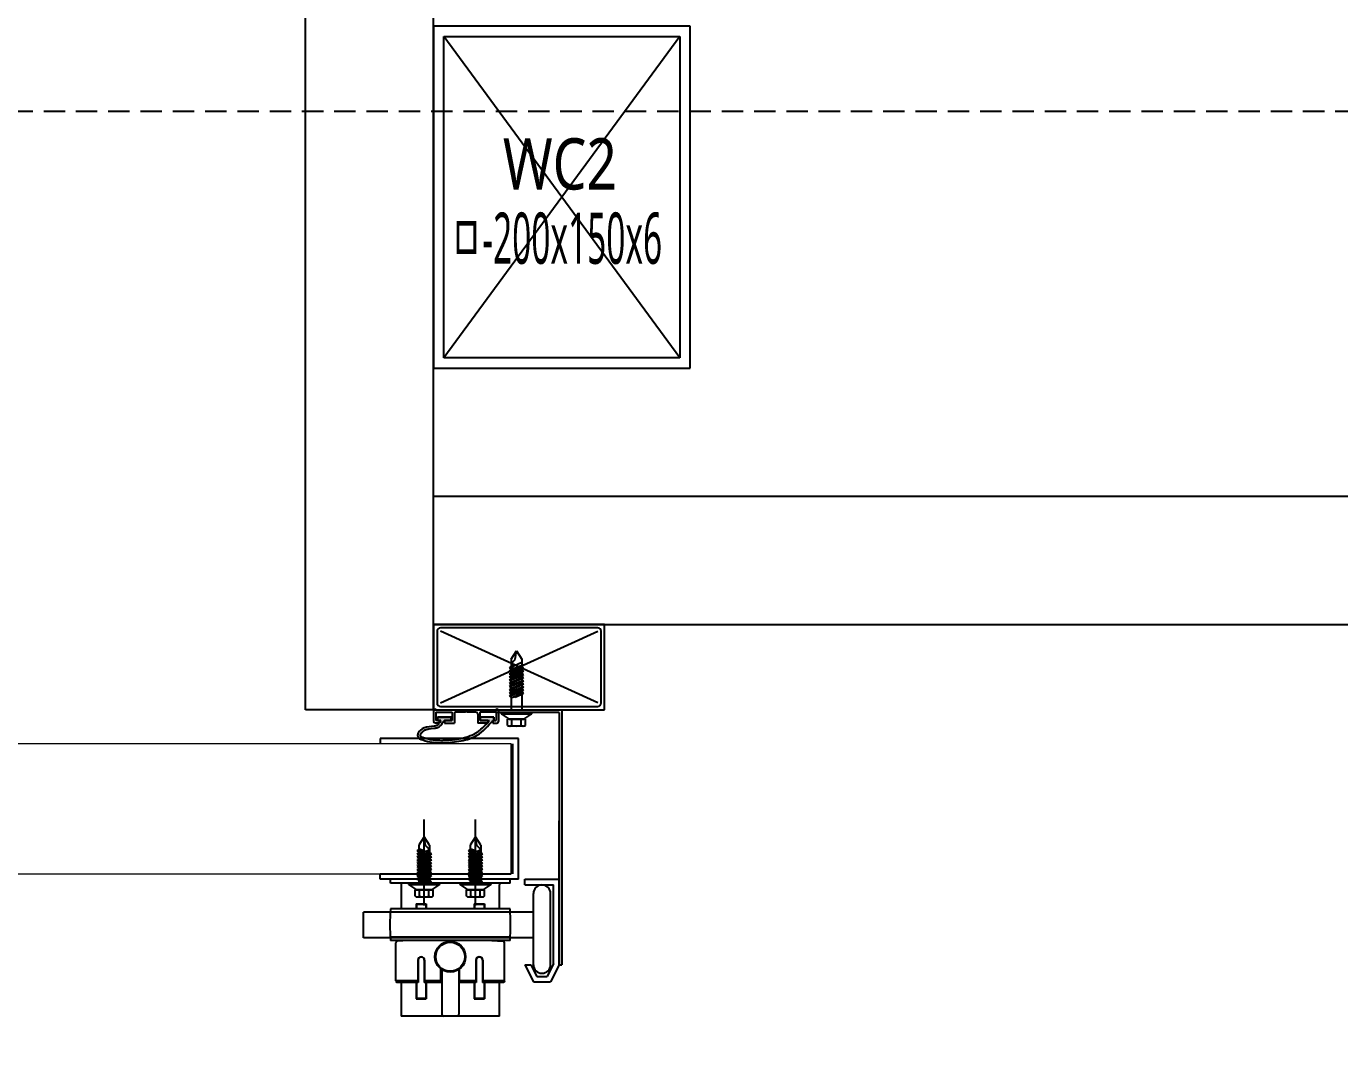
# Model space of a CAD drawing. Header units: millimetres. Extents: x 13515 to 183937, y -33900 to -660.
# Drawn here: x 119927.17 to 119939.19, y -19629.36 to -19620 of the extents above; entities that cross this region are included whole.
import ezdxf
from ezdxf.enums import TextEntityAlignment as Align

# ---------------------------------------------------------------- set-up
doc = ezdxf.new("R2010")
doc.units = ezdxf.units.MM
doc.header["$LTSCALE"] = 100
doc.header["$MEASUREMENT"] = 0
doc.header["$PDSIZE"] = -10
doc.linetypes.add('HIDDEN2', pattern=[0.1875, 0.125, -0.0625])
doc.layers.get('0').update_dxf_attribs({"linetype": 'CONTINUOUS'})
doc.layers.get('Defpoints').update_dxf_attribs({"color": 171, "linetype": 'CONTINUOUS'})
for name, color, linetype in [('ELE9', 9, 'CONTINUOUS'), ('FIN(패널-T75 글라스울)', 6, 'CONTINUOUS'), ('h COLUMN', 252, 'CONTINUOUS'), ('OVERHEAD DOOR - 1', 4, 'CONTINUOUS'), ('OVERHEAD DOOR - ETC', 252, 'CONTINUOUS')]:
    doc.layers.add(name, color=color, linetype=linetype)
doc.styles.add('TE', font='malgun_0.ttf')

# ---------------------------------------------------------------- blocks, each defined once
blk = doc.blocks.new('*U142')
at = {"color": 0, "linetype": 'ByBlock'}
for p, q in [((100, 75), (-100, 75)), ((-100, 75), (-100, -75)), ((100, -75), (100, 75)), ((-94, 69), (94, 69)), ((-94, -69), (-94, 69)), ((94, 69), (94, -69)), ((94, -69), (-94, -69)), ((-100, -75), (100, -75))]:
    blk.add_line(p, q, dxfattribs=at)
at = {"layer": 'Defpoints'}
blk.add_point((0, 0), dxfattribs=at)
blk = doc.blocks.new('WC2')
at = {"layer": 'h COLUMN', "ltscale": 0.1}
for p, q in [((69, -94), (-69, 94)), ((69, 94), (-69, -94))]:
    blk.add_line(p, q, dxfattribs=at)
at = {"layer": 'h COLUMN', "ltscale": 0.1, "rotation": 90}
blk.add_blockref('*U142', (0, 0), dxfattribs=at)
at = {"layer": 'Defpoints', "style": 'TE'}
for s, width, p in [('WC2', 0.8, (-34.44, 19.44)), ('ㅁ-200x150x6', 0.5, (-65.31, -24.04))]:
    blk.add_text(s, height=30, dxfattribs=dict(at, width=width)).set_placement(p, align=Align.MIDDLE_LEFT)
blk = doc.blocks.new('지상1층 WC 배치')
at = {"ltscale": 10000}
blk.add_blockref('WC2', (100500, -26650), dxfattribs=at)
blk = doc.blocks.new('A$Ca9da7916')
at = {"layer": 'OVERHEAD DOOR - ETC'}
h = blk.add_hatch(color=256, dxfattribs=at)
h.dxf.hatch_style = 1
edge = h.paths.add_edge_path()
edge.add_line((708.3, 6727.3), (708.3, 6729.3))
edge.add_spline(control_points=[(708.3, 6729.3), (708.83, 6728.98), (709.36, 6728.66), (709.8, 6728.3)], knot_values=[0, 0, 0, 0, 1.802776, 1.802776, 1.802776, 1.802776], degree=3, periodic=0)
edge.add_line((709.8, 6728.3), (710.01, 6728.03))
edge.add_line((710.01, 6728.03), (710.74, 6727.55))
edge.add_line((710.74, 6727.55), (711.08, 6726.68))
edge.add_line((711.08, 6726.68), (711.49, 6725.41))
edge.add_spline(control_points=[(711.49, 6725.41), (711.98, 6721.23), (712.56, 6716.33), (718.5, 6715.33), (720.03, 6719.59), (721.2, 6724.21), (721.61, 6731.96), (720.76, 6737.58), (720.23, 6741.11)], knot_values=[0, 0, 0, 0, 10.510022, 12.30215, 15.888405, 21.408051, 27.790202, 38.523805, 38.523805, 38.523805, 38.523805], degree=3, periodic=0)
edge.add_spline(control_points=[(720.23, 6741.11), (720.23, 6741.13), (719.57, 6744.34), (717.24, 6751.88), (711.5, 6756.9), (708.3, 6759.7)], knot_values=[81.368069, 81.368069, 81.368069, 81.368069, 81.427954, 91.382666, 103.911951, 103.911951, 103.911951, 103.911951], degree=3, periodic=0)
edge.add_line((708.3, 6759.7), (708.3, 6760.3))
edge.add_line((708.3, 6760.3), (706.3, 6760.3))
edge.add_line((706.3, 6760.3), (706.3, 6752.3))
edge.add_line((706.3, 6752.3), (708.3, 6752.3))
edge.add_line((708.3, 6752.3), (708.3, 6757.7))
edge.add_spline(control_points=[(708.3, 6757.7), (708.68, 6757.37), (709.06, 6757.04), (709.43, 6756.7)], knot_values=[101.110526, 101.110526, 101.110526, 101.110526, 102.614786, 102.614786, 102.614786, 102.614786], degree=3, periodic=0)
edge.add_line((709.43, 6756.7), (709.8, 6756.7))
edge.add_line((709.8, 6756.7), (709.8, 6756.36))
edge.add_spline(control_points=[(709.8, 6756.36), (709.91, 6756.26), (710.01, 6756.17), (711.3, 6754.98), (712.42, 6753.86), (713.91, 6752.11), (714.38, 6751.51), (715.24, 6750.28), (715.63, 6749.64), (716.84, 6747.39), (717.51, 6745.63), (718.28, 6742.95), (718.5, 6742.04), (718.72, 6741.04), (718.74, 6740.95), (718.76, 6740.85)], knot_values=[81.408921, 81.408921, 81.408921, 81.408921, 81.846453, 81.846453, 86.724969, 86.724969, 89.164228, 89.164228, 91.603486, 91.603486, 97.394899, 97.394899, 100.290605, 100.290605, 100.605478, 100.605478, 100.605478, 100.605478], degree=3, periodic=0)
edge.add_spline(control_points=[(718.76, 6740.85), (718.92, 6740.05), (719.06, 6739.25), (719.36, 6737.29), (719.49, 6736.12), (719.64, 6734.33), (719.69, 6733.72), (719.73, 6733.1)], knot_values=[72.981686, 72.981686, 72.981686, 72.981686, 75.56252, 75.56252, 79.405214, 79.405214, 81.408921, 81.408921, 81.408921, 81.408921], degree=3, periodic=0)
edge.add_spline(control_points=[(719.73, 6733.1), (719.79, 6732.28), (719.84, 6731.46), (719.86, 6730.56), (719.87, 6730.47), (719.87, 6730.39)], knot_values=[24.457688, 24.457688, 24.457688, 24.457688, 26.980257, 26.980257, 27.239597, 27.239597, 27.239597, 27.239597], degree=3, periodic=0)
edge.add_spline(control_points=[(719.87, 6730.39), (719.89, 6729.51), (719.88, 6728.63), (719.79, 6726.71), (719.7, 6725.69), (719.42, 6723.72), (719.24, 6722.78), (718.88, 6721.32), (718.74, 6720.82), (718.51, 6720.04), (718.43, 6719.78), (718.26, 6719.24), (718.17, 6718.95), (717.99, 6718.42), (717.89, 6718.16), (717.7, 6717.73), (717.6, 6717.54), (717.42, 6717.28), (717.34, 6717.21), (717.28, 6717.16), (717.27, 6717.16), (717.25, 6717.15), (717.24, 6717.15), (717.17, 6717.13), (717.07, 6717.13), (716.84, 6717.15), (716.7, 6717.18), (716.44, 6717.26), (716.33, 6717.31), (716.03, 6717.47), (715.88, 6717.6), (715.58, 6717.94), (715.44, 6718.15), (714.55, 6718.5), (714.39, 6719.13), (713.97, 6719.89), (713.65, 6720.56), (713.54, 6721.6), (713.4, 6722.16), (712.91, 6725.95)], knot_values=[0, 0, 0, 0, 2.699013, 2.699013, 5.918469, 5.918469, 9.137924, 9.137924, 10.747652, 10.747652, 11.552515, 11.552515, 12.357379, 12.357379, 13.187027, 13.187027, 14.016674, 14.016674, 14.846322, 14.846322, 15.271824, 15.271824, 15.697327, 15.697327, 16.368626, 16.368626, 17.039926, 17.039926, 17.711225, 17.711225, 18.939482, 18.939482, 20.167739, 20.167739, 21.883718, 21.883718, 23.599698, 23.599698, 24.457688, 24.457688, 24.457688, 24.457688], degree=3, periodic=0)
edge.add_spline(control_points=[(712.91, 6725.95), (712.78, 6726.53), (712.58, 6727.1), (712.08, 6728), (711.84, 6728.35), (711.42, 6728.84), (711.27, 6729), (710.95, 6729.3), (710.78, 6729.44), (710.3, 6729.82), (709.98, 6730.02), (709.47, 6730.35), (709.27, 6730.47), (708.3, 6731.3)], knot_values=[0, 0, 0, 0, 1.654202, 1.654202, 2.776859, 2.776859, 3.338188, 3.338188, 3.899517, 3.899517, 4.888564, 4.888564, 5.545615, 5.545615, 5.545615, 5.545615], degree=3, periodic=0)
edge.add_line((708.3, 6731.3), (708.3, 6735.3))
edge.add_line((708.3, 6735.3), (706.3, 6735.3))
edge.add_line((706.3, 6735.3), (706.3, 6727.3))
edge.add_line((706.3, 6727.3), (708.3, 6727.3))
at = {"layer": 'FIN(패널-T75 글라스울)'}
for p, q in [((577, 6725), (577, 7675)), ((652, 6725), (652, 7675)), ((702, 6725), (227, 6725)), ((702, 6725), (702, 6650)), ((702, 6650), (227, 6650))]:
    blk.add_line(p, q, dxfattribs=at)
at = {"layer": 'OVERHEAD DOOR - 1', "lineweight": 0}
for p, q in [((722, 6770.4), (722, 4229.6)), ((798, 6770.4), (722, 6770.4)), ((798, 4229.6), (798, 6770.4))]:
    blk.add_line(p, q, dxfattribs=at)
at = {"layer": 'OVERHEAD DOOR - ETC'}
for p, q in [((702, 6825), (652, 6825)), ((652, 6825), (652, 6725)), ((698, 6823), (656, 6823)), ((702, 6725), (702, 6825)), ((654, 6821), (654, 6729)), ((698, 6729), (656, 6821)), ((698, 6821), (656, 6729)), ((700, 6729), (700, 6821)), ((702, 6752.04), (702, 6800)), ((702, 6800), (851.2, 6800)), ((851.2, 6798.4), (851.2, 6800)), ((703.6, 6798.4), (851.2, 6798.4)), ((703.6, 6798.4), (703.6, 6761.5)), ((851.2, 6798.4), (766.94, 6798.4)), ((801.2, 6778.4), (801.2, 6798.4)), ((804.4, 6778.4), (804.4, 6795.2)), ((850.45, 6795.2), (804.4, 6795.2)), ((851.2, 6793.4), (809.5, 6793.4)), ((850.45, 6795.2), (858, 6791.42)), ((851.2, 6798.4), (861.2, 6793.4)), ((861.2, 6783.4), (861.2, 6793.4)), ((851.2, 6781.98), (858, 6785.38)), ((858, 6785.38), (858, 6791.42)), ((675.83, 6777.65), (675.02, 6776.65)), ((675.42, 6776.65), (675.83, 6777.65)), ((675.83, 6777.65), (679.24, 6769.35)), ((675.83, 6777.65), (679.24, 6769.35)), ((675.83, 6776.65), (675.83, 6777.65)), ((675.83, 6777.65), (676.63, 6776.65)), ((677.66, 6777.65), (676.86, 6776.65)), ((677.26, 6776.65), (677.66, 6777.65)), ((677.66, 6777.65), (681.08, 6769.35)), ((677.66, 6777.65), (681.08, 6769.35)), ((677.66, 6776.65), (677.66, 6777.65)), ((677.66, 6777.65), (678.46, 6776.65)), ((679.49, 6777.65), (678.69, 6776.65)), ((679.09, 6776.65), (679.49, 6777.65)), ((679.49, 6777.65), (682.91, 6769.35)), ((679.49, 6777.65), (682.91, 6769.35)), ((679.49, 6776.65), (679.49, 6777.65)), ((679.49, 6777.65), (680.3, 6776.65)), ((681.33, 6777.65), (680.52, 6776.65)), ((680.92, 6776.65), (681.33, 6777.65)), ((681.33, 6777.65), (684.74, 6769.35)), ((681.33, 6777.65), (684.74, 6769.35)), ((681.33, 6776.65), (681.33, 6777.65)), ((681.33, 6777.65), (682.13, 6776.65)), ((683.16, 6777.65), (682.35, 6776.65)), ((682.76, 6776.65), (683.16, 6777.65)), ((683.16, 6777.65), (686.58, 6769.35)), ((683.16, 6777.65), (686.58, 6769.35)), ((683.16, 6776.65), (683.16, 6777.65)), ((683.16, 6777.65), (683.96, 6776.65)), ((684.99, 6777.65), (684.19, 6776.65)), ((684.59, 6776.65), (684.99, 6777.65)), ((684.99, 6777.65), (688.41, 6769.35)), ((684.99, 6777.65), (688.41, 6769.35)), ((684.99, 6776.65), (684.99, 6777.65)), ((684.99, 6777.65), (685.8, 6776.65)), ((686.82, 6777.65), (686.02, 6776.65)), ((686.42, 6776.65), (686.82, 6777.65)), ((686.82, 6777.65), (690.24, 6769.35)), ((686.82, 6777.65), (690.24, 6769.35)), ((686.82, 6776.65), (686.82, 6777.65)), ((686.82, 6777.65), (687.63, 6776.65)), ((688.66, 6777.65), (687.85, 6776.65)), ((688.26, 6776.65), (688.66, 6777.65)), ((688.66, 6777.65), (692.07, 6769.35)), ((688.66, 6777.65), (692.07, 6769.35)), ((688.66, 6776.65), (688.66, 6777.65)), ((688.66, 6777.65), (689.46, 6776.65)), ((690.49, 6777.65), (689.69, 6776.65)), ((690.09, 6776.65), (690.49, 6777.65)), ((690.49, 6777.65), (693.91, 6769.35)), ((690.49, 6777.65), (693.91, 6769.35)), ((690.49, 6776.65), (690.49, 6777.65)), ((690.49, 6777.65), (691.29, 6776.65)), ((692.32, 6777.65), (691.52, 6776.65)), ((691.92, 6776.65), (692.32, 6777.65)), ((692.32, 6777.65), (694.72, 6771.75)), ((692.32, 6776.65), (692.32, 6777.65)), ((692.32, 6777.65), (693.13, 6776.65)), ((704.4, 6782.5), (703.6, 6782.5)), ((703.6, 6782.5), (703.6, 6764.5)), ((704.4, 6764.5), (704.4, 6782.5)), ((707.4, 6777.8), (704.4, 6782.5)), ((704.4, 6782.5), (704.4, 6764.5)), ((707.4, 6778.75), (707.4, 6768.25)), ((711.1, 6778.75), (707.4, 6778.75)), ((707.4, 6769.2), (707.4, 6777.8)), ((711.6, 6777.57), (711.6, 6769.43)), ((804.4, 6778.4), (801.2, 6778.4)), ((851.2, 6783.4), (809.5, 6783.4)), ((820.5, 6783.4), (820.5, 6773.6)), ((820.5, 6782.05), (820.5, 6769.35)), ((835.5, 6783.4), (835.5, 6773.6)), ((835.5, 6782.05), (835.5, 6769.35)), ((851.2, 6778.4), (861.2, 6783.4)), ((851.2, 6778.4), (851.2, 6781.98)), ((667.55, 6773.5), (672.35, 6776.65)), ((672.35, 6770.35), (667.55, 6773.5)), ((672.53, 6772.77), (667.55, 6773.5)), ((672.35, 6776.65), (675.83, 6776.65)), ((672.35, 6770.35), (676.61, 6770.35)), ((675.03, 6770.35), (672.53, 6772.77)), ((674.4, 6776.65), (676.2, 6772.36)), ((676.2, 6772.36), (675.03, 6770.35)), ((678.44, 6770.35), (675.83, 6776.65)), ((676.17, 6772.36), (677.41, 6769.35)), ((676.17, 6772.36), (677.41, 6769.35)), ((676.17, 6771.36), (676.17, 6772.36)), ((676.17, 6772.36), (676.98, 6771.36)), ((676.61, 6770.35), (676.17, 6771.36)), ((677.41, 6769.35), (676.61, 6770.35)), ((676.63, 6776.65), (677.66, 6776.65)), ((676.63, 6776.65), (679.24, 6770.35)), ((676.98, 6771.36), (677.41, 6770.35)), ((677.41, 6770.35), (678.44, 6770.35)), ((677.41, 6770.35), (677.41, 6769.35)), ((677.81, 6770.35), (677.41, 6769.35)), ((677.41, 6769.35), (678.21, 6770.35)), ((680.27, 6770.35), (677.66, 6776.65)), ((679.24, 6769.35), (678.44, 6770.35)), ((678.46, 6776.65), (679.49, 6776.65)), ((678.46, 6776.65), (681.08, 6770.35)), ((679.24, 6770.35), (680.27, 6770.35)), ((679.65, 6770.35), (679.24, 6769.35)), ((679.24, 6769.35), (680.05, 6770.35)), ((679.24, 6770.35), (679.24, 6769.35)), ((682.11, 6770.35), (679.49, 6776.65)), ((681.08, 6769.35), (680.27, 6770.35)), ((680.3, 6776.65), (681.33, 6776.65)), ((680.3, 6776.65), (682.91, 6770.35)), ((681.08, 6770.35), (682.11, 6770.35)), ((681.48, 6770.35), (681.08, 6769.35)), ((681.08, 6769.35), (681.88, 6770.35)), ((681.08, 6770.35), (681.08, 6769.35)), ((683.94, 6770.35), (681.33, 6776.65)), ((682.91, 6769.35), (682.11, 6770.35)), ((682.13, 6776.65), (683.16, 6776.65)), ((682.13, 6776.65), (684.74, 6770.35)), ((682.91, 6770.35), (683.94, 6770.35)), ((682.91, 6770.35), (682.91, 6769.35)), ((683.31, 6770.35), (682.91, 6769.35)), ((682.91, 6769.35), (683.71, 6770.35)), ((685.77, 6770.35), (683.16, 6776.65)), ((684.74, 6769.35), (683.94, 6770.35)), ((683.96, 6776.65), (684.99, 6776.65)), ((683.96, 6776.65), (686.58, 6770.35)), ((684.74, 6770.35), (685.77, 6770.35)), ((685.14, 6770.35), (684.74, 6769.35)), ((684.74, 6769.35), (685.55, 6770.35)), ((684.74, 6770.35), (684.74, 6769.35)), ((687.6, 6770.35), (684.99, 6776.65)), ((686.58, 6769.35), (685.77, 6770.35)), ((685.8, 6776.65), (686.82, 6776.65)), ((685.8, 6776.65), (688.41, 6770.35)), ((686.58, 6770.35), (687.6, 6770.35)), ((686.98, 6770.35), (686.58, 6769.35)), ((686.58, 6769.35), (687.38, 6770.35)), ((686.58, 6770.35), (686.58, 6769.35)), ((689.44, 6770.35), (686.82, 6776.65)), ((688.41, 6769.35), (687.6, 6770.35)), ((687.63, 6776.65), (688.66, 6776.65)), ((687.63, 6776.65), (690.24, 6770.35)), ((688.41, 6770.35), (689.44, 6770.35)), ((688.81, 6770.35), (688.41, 6769.35)), ((688.41, 6769.35), (689.21, 6770.35)), ((688.41, 6770.35), (688.41, 6769.35)), ((691.27, 6770.35), (688.66, 6776.65)), ((690.24, 6769.35), (689.44, 6770.35)), ((689.46, 6776.65), (690.49, 6776.65)), ((689.46, 6776.65), (692.07, 6770.35)), ((690.24, 6770.35), (691.27, 6770.35)), ((690.64, 6770.35), (690.24, 6769.35)), ((690.24, 6769.35), (691.05, 6770.35)), ((690.24, 6770.35), (690.24, 6769.35)), ((693.1, 6770.35), (690.49, 6776.65)), ((692.07, 6769.35), (691.27, 6770.35)), ((691.29, 6776.65), (692.32, 6776.65)), ((691.29, 6776.65), (693.91, 6770.35)), ((692.07, 6770.35), (693.1, 6770.35)), ((692.48, 6770.35), (692.07, 6769.35)), ((692.07, 6769.35), (692.88, 6770.35)), ((692.07, 6770.35), (692.07, 6769.35)), ((694.72, 6770.86), (692.32, 6776.65)), ((693.91, 6769.35), (693.1, 6770.35)), ((693.13, 6776.65), (702, 6776.65)), ((693.13, 6776.65), (694.72, 6772.8)), ((693.91, 6770.35), (702, 6770.35)), ((694.31, 6770.35), (693.91, 6769.35)), ((693.91, 6769.35), (694.71, 6770.35)), ((693.91, 6770.35), (693.91, 6769.35)), ((704.4, 6764.5), (707.4, 6769.2)), ((711.1, 6776.21), (707.4, 6776.21)), ((711.1, 6770.79), (707.4, 6770.79)), ((801.2, 6774.6), (718.8, 6774.6)), ((718.8, 6774.6), (718.8, 6693.76)), ((798, 6771.4), (722, 6771.4)), ((798, 6693.76), (798, 6770.4)), ((801.2, 6774.6), (801.2, 6693.76)), ((801.2, 6769.75), (801.2, 6699.75)), ((803.5, 6769.75), (801.2, 6769.75)), ((803.5, 6769.75), (803.5, 6699.75)), ((818.5, 6769.75), (818.5, 6699.75)), ((820.5, 6769.75), (820.5, 6699.75)), ((820.5, 6769.35), (820.5, 6699.75)), ((835, 6769.75), (835, 6699.75)), ((835.5, 6769.35), (835.5, 6699.75)), ((837, 6769.75), (837, 6699.75)), ((702, 6763), (708.8, 6763)), ((702, 6763), (702, 6762.56)), ((703.3, 6761.7), (708.3, 6761.7)), ((703.3, 6761.7), (703.3, 6752.1)), ((703.6, 6764.5), (704.4, 6764.5)), ((711.1, 6768.25), (707.4, 6768.25)), ((708.3, 6759.7), (708.3, 6761.7)), ((709.8, 6759.7), (709.8, 6762)), ((803.5, 6763.5), (804.5, 6763.5)), ((818.5, 6763.5), (804.5, 6763.5)), ((837, 6759.08), (837.45, 6765.74)), ((837.12, 6763.5), (837, 6763.5)), ((860.5, 6766.5), (838.41, 6766.5)), ((860.5, 6766.5), (860.5, 6753.55)), ((860.5, 6766.5), (861.5, 6766.03)), ((861.5, 6766.03), (861.5, 6753.55)), ((881.2, 6763.5), (861.5, 6763.5)), ((881.2, 6763.5), (881.2, 6706)), ((703.6, 6761.5), (702, 6761.5)), ((702, 6726.56), (702, 6761.44)), ((706.3, 6760.3), (706.3, 6752.3)), ((706.3, 6760.3), (708.3, 6760.3)), ((708.3, 6760.3), (706.3, 6760.3)), ((706.3, 6760.3), (706.3, 6752.3)), ((708.3, 6760.3), (706.3, 6760.3)), ((706.3, 6760.3), (706.3, 6752.3)), ((708.3, 6759.7), (708.3, 6760.3)), ((708.3, 6759.7), (708.3, 6760.3)), ((708.3, 6759.7), (708.3, 6760.3)), ((708.3, 6759.7), (709.8, 6759.7)), ((708.3, 6752.3), (708.3, 6757.7)), ((708.3, 6752.3), (708.3, 6757.7)), ((708.3, 6752.3), (708.3, 6757.7)), ((708.3, 6756.7), (708.3, 6752.1)), ((708.3, 6756.7), (709.8, 6756.7)), ((709.43, 6756.7), (709.8, 6756.7)), ((709.43, 6756.7), (709.8, 6756.7)), ((709.8, 6756.7), (709.8, 6750.8)), ((709.8, 6756.7), (709.8, 6756.36)), ((709.8, 6756.7), (709.8, 6756.36)), ((803.5, 6740.55), (803.5, 6758.55)), ((803.5, 6758.55), (804.3, 6758.55)), ((804.3, 6740.55), (804.3, 6758.55)), ((804.3, 6758.55), (807.3, 6753.85)), ((804.3, 6758.55), (804.3, 6740.55)), ((811, 6754.8), (807.3, 6754.8)), ((807.3, 6744.3), (807.3, 6754.8)), ((807.3, 6753.85), (807.3, 6745.25)), ((815.5, 6748.75), (815.5, 6754.75)), ((815.5, 6754.75), (818.5, 6754.75)), ((815.75, 6749), (815.75, 6754.5)), ((815.75, 6754.5), (818.5, 6754.5)), ((861.5, 6754.75), (871.2, 6754.75)), ((861.5, 6754.5), (870.95, 6754.5)), ((870.95, 6754.5), (870.95, 6749)), ((871.2, 6748.75), (871.2, 6754.75)), ((703.3, 6752.1), (708.3, 6752.1)), ((703.3, 6749.8), (703.3, 6744.5)), ((704.3, 6750.8), (709.8, 6750.8)), ((706.3, 6752.3), (708.3, 6752.3)), ((706.3, 6752.3), (708.3, 6752.3)), ((706.3, 6752.3), (708.3, 6752.3)), ((816.5, 6749.55), (766.15, 6749.55)), ((781.13, 6752.7), (776.33, 6749.55)), ((781.31, 6750.28), (776.33, 6749.55)), ((776.33, 6749.55), (781.13, 6746.4)), ((781.13, 6752.7), (785.39, 6752.7)), ((781.13, 6746.4), (784.6, 6746.4)), ((783.81, 6752.7), (781.31, 6750.28)), ((783.17, 6746.4), (784.98, 6750.69)), ((784.6, 6745.4), (783.8, 6746.4)), ((784.98, 6750.69), (783.81, 6752.7)), ((784.2, 6746.4), (784.6, 6745.4)), ((784.6, 6745.4), (788.02, 6753.7)), ((784.6, 6745.4), (788.02, 6753.7)), ((787.22, 6752.7), (784.6, 6746.4)), ((784.6, 6746.4), (784.6, 6745.4)), ((784.6, 6745.4), (785.41, 6746.4)), ((784.95, 6750.69), (786.19, 6753.7)), ((784.95, 6750.69), (786.19, 6753.7)), ((785.39, 6752.7), (784.95, 6751.69)), ((784.95, 6751.69), (784.95, 6750.69)), ((784.95, 6750.69), (785.75, 6751.69)), ((786.19, 6753.7), (785.39, 6752.7)), ((785.41, 6746.4), (788.02, 6752.7)), ((785.41, 6746.4), (786.44, 6746.4)), ((786.44, 6745.4), (785.63, 6746.4)), ((785.75, 6751.69), (786.19, 6752.7)), ((786.04, 6746.4), (786.44, 6745.4)), ((786.59, 6752.7), (786.19, 6753.7)), ((786.19, 6753.7), (786.99, 6752.7)), ((786.19, 6752.7), (786.19, 6753.7)), ((786.19, 6752.7), (787.22, 6752.7)), ((786.44, 6745.4), (789.86, 6753.7)), ((786.44, 6745.4), (789.86, 6753.7)), ((789.05, 6752.7), (786.44, 6746.4)), ((786.44, 6746.4), (786.44, 6745.4)), ((786.44, 6745.4), (787.24, 6746.4)), ((788.02, 6753.7), (787.22, 6752.7)), ((787.24, 6746.4), (789.86, 6752.7)), ((787.24, 6746.4), (788.27, 6746.4)), ((788.27, 6745.4), (787.47, 6746.4)), ((787.87, 6746.4), (788.27, 6745.4)), ((788.42, 6752.7), (788.02, 6753.7)), ((788.02, 6753.7), (788.83, 6752.7)), ((788.02, 6752.7), (788.02, 6753.7)), ((788.02, 6752.7), (789.05, 6752.7)), ((788.27, 6745.4), (791.69, 6753.7)), ((788.27, 6745.4), (791.69, 6753.7)), ((790.88, 6752.7), (788.27, 6746.4)), ((788.27, 6746.4), (788.27, 6745.4)), ((788.27, 6745.4), (789.07, 6746.4)), ((789.86, 6753.7), (789.05, 6752.7)), ((789.07, 6746.4), (791.69, 6752.7)), ((789.07, 6746.4), (790.1, 6746.4)), ((790.1, 6745.4), (789.3, 6746.4)), ((789.7, 6746.4), (790.1, 6745.4)), ((790.26, 6752.7), (789.86, 6753.7)), ((789.86, 6753.7), (790.66, 6752.7)), ((789.86, 6752.7), (789.86, 6753.7)), ((789.86, 6752.7), (790.88, 6752.7)), ((790.1, 6745.4), (793.52, 6753.7)), ((790.1, 6745.4), (793.52, 6753.7)), ((792.72, 6752.7), (790.1, 6746.4)), ((790.1, 6746.4), (790.1, 6745.4)), ((790.1, 6745.4), (790.91, 6746.4)), ((791.69, 6753.7), (790.88, 6752.7)), ((790.91, 6746.4), (793.52, 6752.7)), ((790.91, 6746.4), (791.94, 6746.4)), ((791.94, 6745.4), (791.13, 6746.4)), ((791.53, 6746.4), (791.94, 6745.4)), ((792.09, 6752.7), (791.69, 6753.7)), ((791.69, 6753.7), (792.49, 6752.7)), ((791.69, 6752.7), (791.69, 6753.7)), ((791.69, 6752.7), (792.72, 6752.7)), ((791.94, 6745.4), (795.35, 6753.7)), ((791.94, 6745.4), (795.35, 6753.7)), ((794.55, 6752.7), (791.94, 6746.4)), ((791.94, 6746.4), (791.94, 6745.4)), ((791.94, 6745.4), (792.74, 6746.4)), ((793.52, 6753.7), (792.72, 6752.7)), ((792.74, 6746.4), (795.35, 6752.7)), ((792.74, 6746.4), (793.77, 6746.4)), ((793.77, 6745.4), (792.97, 6746.4)), ((793.37, 6746.4), (793.77, 6745.4)), ((793.92, 6752.7), (793.52, 6753.7)), ((793.52, 6753.7), (794.33, 6752.7)), ((793.52, 6752.7), (793.52, 6753.7)), ((793.52, 6752.7), (794.55, 6752.7)), ((793.77, 6745.4), (797.19, 6753.7)), ((793.77, 6745.4), (797.19, 6753.7)), ((796.38, 6752.7), (793.77, 6746.4)), ((793.77, 6746.4), (793.77, 6745.4)), ((793.77, 6745.4), (794.57, 6746.4)), ((795.35, 6753.7), (794.55, 6752.7)), ((794.57, 6746.4), (797.19, 6752.7)), ((794.57, 6746.4), (795.6, 6746.4)), ((795.6, 6745.4), (794.8, 6746.4)), ((795.2, 6746.4), (795.6, 6745.4)), ((795.76, 6752.7), (795.35, 6753.7)), ((795.35, 6753.7), (796.16, 6752.7)), ((795.35, 6752.7), (795.35, 6753.7)), ((795.35, 6752.7), (796.38, 6752.7)), ((795.6, 6745.4), (799.02, 6753.7)), ((795.6, 6745.4), (799.02, 6753.7)), ((798.22, 6752.7), (795.6, 6746.4)), ((795.6, 6746.4), (795.6, 6745.4)), ((795.6, 6745.4), (796.41, 6746.4)), ((797.19, 6753.7), (796.38, 6752.7)), ((796.41, 6746.4), (799.02, 6752.7)), ((796.41, 6746.4), (797.44, 6746.4)), ((797.44, 6745.4), (796.63, 6746.4)), ((797.03, 6746.4), (797.44, 6745.4)), ((797.59, 6752.7), (797.19, 6753.7)), ((797.19, 6753.7), (797.99, 6752.7)), ((797.19, 6752.7), (797.19, 6753.7)), ((797.19, 6752.7), (798.22, 6752.7)), ((797.44, 6745.4), (800.85, 6753.7)), ((797.44, 6745.4), (800.85, 6753.7)), ((800.05, 6752.7), (797.44, 6746.4)), ((797.44, 6746.4), (797.44, 6745.4)), ((797.44, 6745.4), (798.24, 6746.4)), ((799.02, 6753.7), (798.22, 6752.7)), ((798.24, 6746.4), (800.85, 6752.7)), ((798.24, 6746.4), (799.27, 6746.4)), ((799.27, 6745.4), (798.46, 6746.4)), ((798.87, 6746.4), (799.27, 6745.4)), ((799.42, 6752.7), (799.02, 6753.7)), ((799.02, 6753.7), (799.82, 6752.7)), ((799.02, 6752.7), (799.02, 6753.7)), ((799.02, 6752.7), (800.05, 6752.7)), ((799.27, 6745.4), (802.69, 6753.7)), ((799.27, 6745.4), (802.69, 6753.7)), ((801.88, 6752.7), (799.27, 6746.4)), ((799.27, 6746.4), (799.27, 6745.4)), ((799.27, 6745.4), (800.07, 6746.4)), ((800.85, 6753.7), (800.05, 6752.7)), ((800.07, 6746.4), (802.69, 6752.7)), ((800.07, 6746.4), (801.1, 6746.4)), ((801.1, 6745.4), (800.3, 6746.4)), ((800.7, 6746.4), (801.1, 6745.4)), ((801.26, 6752.7), (800.85, 6753.7)), ((800.85, 6753.7), (801.66, 6752.7)), ((800.85, 6752.7), (800.85, 6753.7)), ((800.85, 6752.7), (801.88, 6752.7)), ((803.5, 6752.19), (801.1, 6746.4)), ((801.1, 6745.4), (803.5, 6751.3)), ((801.1, 6746.4), (801.1, 6745.4)), ((801.1, 6745.4), (801.91, 6746.4)), ((802.69, 6753.7), (801.88, 6752.7)), ((801.91, 6746.4), (803.5, 6750.25)), ((801.91, 6746.4), (803.5, 6746.4)), ((803.09, 6752.7), (802.69, 6753.7)), ((802.69, 6753.7), (803.49, 6752.7)), ((802.69, 6752.7), (802.69, 6753.7)), ((802.69, 6752.7), (803.5, 6752.7)), ((811, 6752.26), (807.3, 6752.26)), ((811, 6746.84), (807.3, 6746.84)), ((811.5, 6745.48), (811.5, 6753.62)), ((815.5, 6748.75), (818.5, 6748.75)), ((815.75, 6749), (818.5, 6749)), ((848.5, 6753.75), (861.5, 6753.75)), ((848.5, 6753.55), (861.5, 6753.55)), ((848.5, 6749.95), (861.5, 6749.95)), ((848.5, 6749.75), (861.5, 6749.75)), ((860.5, 6749.95), (860.5, 6740.25)), ((861.5, 6749.95), (861.5, 6740.25)), ((861.5, 6749), (870.95, 6749)), ((861.5, 6748.75), (871.2, 6748.75)), ((703.3, 6744.5), (703, 6744)), ((703, 6744), (703.3, 6743.5)), ((703.3, 6743.5), (703.3, 6738.2)), ((804.3, 6740.55), (803.5, 6740.55)), ((807.3, 6745.25), (804.3, 6740.55)), ((811, 6744.3), (807.3, 6744.3)), ((861.5, 6740.25), (853.63, 6740.25)), ((853.98, 6739.75), (880.2, 6739.75)), ((881.2, 6738.75), (881.2, 6730.75)), ((703.3, 6735.9), (708.3, 6735.9)), ((703.3, 6726.3), (703.3, 6735.9)), ((704.3, 6737.2), (709.8, 6737.2)), ((706.3, 6727.3), (706.3, 6735.3)), ((706.3, 6735.3), (708.3, 6735.3)), ((706.3, 6735.3), (706.3, 6727.3)), ((708.3, 6735.3), (706.3, 6735.3)), ((706.3, 6735.3), (706.3, 6727.3)), ((708.3, 6735.3), (706.3, 6735.3)), ((708.3, 6731.3), (708.3, 6735.9)), ((708.3, 6735.3), (708.3, 6731.3)), ((708.3, 6731.3), (708.3, 6735.3)), ((708.3, 6731.3), (708.3, 6735.3)), ((708.3, 6731.3), (709.8, 6731.3)), ((709.8, 6731.3), (709.8, 6737.2)), ((652, 6725), (702, 6725)), ((656, 6727), (698, 6727)), ((702, 6725), (702, 6725.44)), ((702, 6725), (708.8, 6725)), ((703.3, 6726.3), (708.3, 6726.3)), ((706.3, 6727.3), (708.3, 6727.3)), ((706.3, 6727.3), (708.3, 6727.3)), ((706.3, 6727.3), (708.3, 6727.3)), ((708.3, 6729.3), (708.3, 6727.3)), ((708.3, 6727.3), (708.3, 6729.3)), ((708.3, 6727.3), (708.3, 6729.3)), ((708.3, 6728.3), (708.3, 6726.3)), ((708.3, 6728.3), (709.8, 6728.3)), ((709.8, 6728.3), (709.8, 6726)), ((710.01, 6728.03), (709.8, 6728.3)), ((710.74, 6727.55), (710.01, 6728.03)), ((711.08, 6726.68), (710.74, 6727.55)), ((711.49, 6725.41), (711.08, 6726.68)), ((784.6, 6715.4), (788.02, 6723.7)), ((784.6, 6715.4), (788.02, 6723.7)), ((784.95, 6720.69), (786.19, 6723.7)), ((784.95, 6720.69), (786.19, 6723.7)), ((786.19, 6723.7), (785.39, 6722.7)), ((786.59, 6722.7), (786.19, 6723.7)), ((786.19, 6723.7), (786.99, 6722.7)), ((786.19, 6722.7), (786.19, 6723.7)), ((786.44, 6715.4), (789.86, 6723.7)), ((786.44, 6715.4), (789.86, 6723.7)), ((788.02, 6723.7), (787.22, 6722.7)), ((788.42, 6722.7), (788.02, 6723.7)), ((788.02, 6723.7), (788.83, 6722.7)), ((788.02, 6722.7), (788.02, 6723.7)), ((788.27, 6715.4), (791.69, 6723.7)), ((788.27, 6715.4), (791.69, 6723.7)), ((789.86, 6723.7), (789.05, 6722.7)), ((790.26, 6722.7), (789.86, 6723.7)), ((789.86, 6723.7), (790.66, 6722.7)), ((789.86, 6722.7), (789.86, 6723.7)), ((790.1, 6715.4), (793.52, 6723.7)), ((790.1, 6715.4), (793.52, 6723.7)), ((791.69, 6723.7), (790.88, 6722.7)), ((792.09, 6722.7), (791.69, 6723.7)), ((791.69, 6723.7), (792.49, 6722.7)), ((791.69, 6722.7), (791.69, 6723.7)), ((791.94, 6715.4), (795.35, 6723.7)), ((791.94, 6715.4), (795.35, 6723.7)), ((793.52, 6723.7), (792.72, 6722.7)), ((793.92, 6722.7), (793.52, 6723.7)), ((793.52, 6723.7), (794.33, 6722.7)), ((793.52, 6722.7), (793.52, 6723.7)), ((793.77, 6715.4), (797.19, 6723.7)), ((793.77, 6715.4), (797.19, 6723.7)), ((795.35, 6723.7), (794.55, 6722.7)), ((795.76, 6722.7), (795.35, 6723.7)), ((795.35, 6723.7), (796.16, 6722.7)), ((795.35, 6722.7), (795.35, 6723.7)), ((795.6, 6715.4), (799.02, 6723.7)), ((795.6, 6715.4), (799.02, 6723.7)), ((797.19, 6723.7), (796.38, 6722.7)), ((797.59, 6722.7), (797.19, 6723.7)), ((797.19, 6723.7), (797.99, 6722.7)), ((797.19, 6722.7), (797.19, 6723.7)), ((797.44, 6715.4), (800.85, 6723.7)), ((797.44, 6715.4), (800.85, 6723.7)), ((799.02, 6723.7), (798.22, 6722.7)), ((799.42, 6722.7), (799.02, 6723.7)), ((799.02, 6723.7), (799.82, 6722.7)), ((799.02, 6722.7), (799.02, 6723.7)), ((799.27, 6715.4), (802.69, 6723.7)), ((799.27, 6715.4), (802.69, 6723.7)), ((800.85, 6723.7), (800.05, 6722.7)), ((801.26, 6722.7), (800.85, 6723.7)), ((800.85, 6723.7), (801.66, 6722.7)), ((800.85, 6722.7), (800.85, 6723.7)), ((802.69, 6723.7), (801.88, 6722.7)), ((803.09, 6722.7), (802.69, 6723.7)), ((802.69, 6723.7), (803.49, 6722.7)), ((802.69, 6722.7), (802.69, 6723.7)), ((803.5, 6710.55), (803.5, 6728.55)), ((803.5, 6728.55), (804.3, 6728.55)), ((804.3, 6710.55), (804.3, 6728.55)), ((804.3, 6728.55), (807.3, 6723.85)), ((804.3, 6728.55), (804.3, 6710.55)), ((811, 6724.8), (807.3, 6724.8)), ((807.3, 6714.3), (807.3, 6724.8)), ((807.3, 6723.85), (807.3, 6715.25)), ((811.5, 6715.48), (811.5, 6723.62)), ((861.5, 6729.25), (853.63, 6729.25)), ((853.98, 6729.75), (880.2, 6729.75)), ((860.5, 6729.25), (860.5, 6719.55)), ((861.5, 6729.25), (861.5, 6719.55)), ((816.5, 6719.55), (766.15, 6719.55)), ((781.13, 6722.7), (776.33, 6719.55)), ((781.31, 6720.28), (776.33, 6719.55)), ((776.33, 6719.55), (781.13, 6716.4)), ((781.13, 6722.7), (785.39, 6722.7)), ((781.13, 6716.4), (784.6, 6716.4)), ((783.81, 6722.7), (781.31, 6720.28)), ((783.17, 6716.4), (784.98, 6720.69)), ((784.6, 6715.4), (783.8, 6716.4)), ((784.98, 6720.69), (783.81, 6722.7)), ((784.2, 6716.4), (784.6, 6715.4)), ((787.22, 6722.7), (784.6, 6716.4)), ((784.6, 6716.4), (784.6, 6715.4)), ((784.6, 6715.4), (785.41, 6716.4)), ((785.39, 6722.7), (784.95, 6721.69)), ((784.95, 6721.69), (784.95, 6720.69)), ((784.95, 6720.69), (785.75, 6721.69)), ((785.41, 6716.4), (788.02, 6722.7)), ((785.41, 6716.4), (786.44, 6716.4)), ((786.44, 6715.4), (785.63, 6716.4)), ((785.75, 6721.69), (786.19, 6722.7)), ((786.04, 6716.4), (786.44, 6715.4)), ((786.19, 6722.7), (787.22, 6722.7)), ((789.05, 6722.7), (786.44, 6716.4)), ((786.44, 6716.4), (786.44, 6715.4)), ((786.44, 6715.4), (787.24, 6716.4)), ((787.24, 6716.4), (789.86, 6722.7)), ((787.24, 6716.4), (788.27, 6716.4)), ((788.27, 6715.4), (787.47, 6716.4)), ((787.87, 6716.4), (788.27, 6715.4)), ((788.02, 6722.7), (789.05, 6722.7)), ((790.88, 6722.7), (788.27, 6716.4)), ((788.27, 6716.4), (788.27, 6715.4)), ((788.27, 6715.4), (789.07, 6716.4)), ((789.07, 6716.4), (791.69, 6722.7)), ((789.07, 6716.4), (790.1, 6716.4)), ((790.1, 6715.4), (789.3, 6716.4)), ((789.7, 6716.4), (790.1, 6715.4)), ((789.86, 6722.7), (790.88, 6722.7)), ((792.72, 6722.7), (790.1, 6716.4)), ((790.1, 6716.4), (790.1, 6715.4)), ((790.1, 6715.4), (790.91, 6716.4)), ((790.91, 6716.4), (793.52, 6722.7)), ((790.91, 6716.4), (791.94, 6716.4)), ((791.94, 6715.4), (791.13, 6716.4)), ((791.53, 6716.4), (791.94, 6715.4)), ((791.69, 6722.7), (792.72, 6722.7)), ((794.55, 6722.7), (791.94, 6716.4)), ((791.94, 6716.4), (791.94, 6715.4)), ((791.94, 6715.4), (792.74, 6716.4)), ((792.74, 6716.4), (795.35, 6722.7)), ((792.74, 6716.4), (793.77, 6716.4)), ((793.77, 6715.4), (792.97, 6716.4)), ((793.37, 6716.4), (793.77, 6715.4)), ((793.52, 6722.7), (794.55, 6722.7)), ((796.38, 6722.7), (793.77, 6716.4)), ((793.77, 6716.4), (793.77, 6715.4)), ((793.77, 6715.4), (794.57, 6716.4)), ((794.57, 6716.4), (797.19, 6722.7)), ((794.57, 6716.4), (795.6, 6716.4)), ((795.6, 6715.4), (794.8, 6716.4)), ((795.2, 6716.4), (795.6, 6715.4)), ((795.35, 6722.7), (796.38, 6722.7)), ((798.22, 6722.7), (795.6, 6716.4)), ((795.6, 6716.4), (795.6, 6715.4)), ((795.6, 6715.4), (796.41, 6716.4)), ((796.41, 6716.4), (799.02, 6722.7)), ((796.41, 6716.4), (797.44, 6716.4)), ((797.44, 6715.4), (796.63, 6716.4)), ((797.03, 6716.4), (797.44, 6715.4)), ((797.19, 6722.7), (798.22, 6722.7)), ((800.05, 6722.7), (797.44, 6716.4)), ((797.44, 6716.4), (797.44, 6715.4)), ((797.44, 6715.4), (798.24, 6716.4)), ((798.24, 6716.4), (800.85, 6722.7)), ((798.24, 6716.4), (799.27, 6716.4)), ((799.27, 6715.4), (798.46, 6716.4)), ((798.87, 6716.4), (799.27, 6715.4)), ((799.02, 6722.7), (800.05, 6722.7)), ((801.88, 6722.7), (799.27, 6716.4)), ((799.27, 6716.4), (799.27, 6715.4)), ((799.27, 6715.4), (800.07, 6716.4)), ((800.07, 6716.4), (802.69, 6722.7)), ((800.07, 6716.4), (801.1, 6716.4)), ((801.1, 6715.4), (800.3, 6716.4)), ((800.7, 6716.4), (801.1, 6715.4)), ((800.85, 6722.7), (801.88, 6722.7)), ((803.5, 6722.19), (801.1, 6716.4)), ((801.1, 6715.4), (803.5, 6721.3)), ((801.1, 6716.4), (801.1, 6715.4)), ((801.1, 6715.4), (801.91, 6716.4)), ((801.91, 6716.4), (803.5, 6720.25)), ((801.91, 6716.4), (803.5, 6716.4)), ((802.69, 6722.7), (803.5, 6722.7)), ((811, 6722.26), (807.3, 6722.26)), ((811, 6716.84), (807.3, 6716.84)), ((815.5, 6714.75), (815.5, 6720.75)), ((815.5, 6720.75), (818.5, 6720.75)), ((815.75, 6715), (815.75, 6720.5)), ((815.75, 6720.5), (818.5, 6720.5)), ((848.5, 6719.75), (861.5, 6719.75)), ((848.5, 6719.55), (861.5, 6719.55)), ((848.5, 6715.95), (861.5, 6715.95)), ((848.5, 6715.75), (861.5, 6715.75)), ((860.5, 6715.95), (860.5, 6703)), ((861.5, 6720.75), (871.2, 6720.75)), ((861.5, 6720.5), (870.95, 6720.5)), ((861.5, 6715.95), (861.5, 6703.47)), ((870.95, 6720.5), (870.95, 6715)), ((871.2, 6714.75), (871.2, 6720.75)), ((804.3, 6710.55), (803.5, 6710.55)), ((807.3, 6715.25), (804.3, 6710.55)), ((811, 6714.3), (807.3, 6714.3)), ((815.5, 6714.75), (818.5, 6714.75)), ((815.75, 6715), (818.5, 6715)), ((837, 6710.42), (837.45, 6703.76)), ((861.5, 6715), (870.95, 6715)), ((861.5, 6714.75), (871.2, 6714.75)), ((803.5, 6706), (818.5, 6706)), ((803.5, 6706), (804.5, 6706)), ((837.12, 6706), (837, 6706)), ((860.5, 6703), (838.41, 6703)), ((860.5, 6703), (861.5, 6703.47)), ((861.5, 6706), (881.2, 6706)), ((718.8, 6693.76), (722, 6693.76)), ((801.2, 6693.76), (798, 6693.76)), ((803.5, 6699.75), (801.2, 6699.75)), ((820.5, 6699.75), (820.5, 6684.09)), ((835.5, 6699.75), (835.5, 6684.09)), ((835.5, 6684.09), (820.5, 6684.09))]:
    blk.add_line(p, q, dxfattribs=at)
for radius in [9, 8.5]:
    blk.add_circle((846.5, 6734.75), radius, dxfattribs=at)
for centre, radius, start, end in [((656, 6821), 2, 90, 180), ((698, 6821), 2, 0, 90), ((809.5, 6788.4), 5, 90, 270), ((851.2, 6788.4), 5, 270, 90), ((709.74, 6777.48), 1.86, 316.9662, 43.0338), ((703.99, 6773.5), 7.61, 339.11949, 20.88051), ((709.74, 6769.52), 1.86, 316.9662, 43.0338), ((827.75, 6635.32), 134.75, 86.0638, 93.9362), ((702.37, 6762), 0.671, 123.55838, 236.44162), ((708.8, 6762), 1, 0, 90), ((838.41, 6765.5), 1, 90, 165.90307), ((809.64, 6753.53), 1.86, 316.9662, 43.0338), ((704.3, 6749.8), 1, 90, 180), ((803.89, 6749.55), 7.61, 339.11949, 20.88051), ((809.64, 6745.57), 1.86, 316.9662, 43.0338), ((848.5, 6751.75), 2, 90, 180), ((848.5, 6751.75), 2, 180, 270), ((848.5, 6751.75), 1.8, 90, 180), ((848.5, 6751.75), 1.8, 180, 270), ((880.2, 6738.75), 1, 0, 90), ((704.3, 6738.2), 1, 180, 270), ((656, 6729), 2, 180, 270), ((698, 6729), 2, 270, 0), ((702.37, 6726), 0.671, 123.55838, 236.44162), ((708.8, 6726), 1, 270, 0), ((809.64, 6723.53), 1.86, 316.9662, 43.0338), ((880.2, 6730.75), 1, 270, 0), ((803.89, 6719.55), 7.61, 339.11949, 20.88051), ((809.64, 6715.57), 1.86, 316.9662, 43.0338), ((848.5, 6717.75), 2, 90, 180), ((848.5, 6717.75), 2, 180, 270), ((848.5, 6717.75), 1.8, 90, 180), ((848.5, 6717.75), 1.8, 180, 270), ((838.41, 6704), 1, 194.09693, 270), ((827.75, 6834.18), 134.75, 266.0638, 273.9362)]:
    blk.add_arc(centre, radius, start, end, dxfattribs=at)
for points, knots in [([(720.23, 6741.11), (720.23, 6741.13), (719.57, 6744.34), (717.24, 6751.88), (711.5, 6756.9), (708.3, 6759.7)], [81.368069, 81.368069, 81.368069, 81.368069, 81.427954, 91.382666, 103.911951, 103.911951, 103.911951, 103.911951]), ([(720.23, 6741.11), (720.23, 6741.13), (719.57, 6744.34), (717.24, 6751.88), (711.5, 6756.9), (708.3, 6759.7)], [81.368069, 81.368069, 81.368069, 81.368069, 81.427954, 91.382666, 103.911951, 103.911951, 103.911951, 103.911951]), ([(719.87, 6730.39), (719.8, 6731.94), (719.72, 6733.45), (719.49, 6736.12), (719.36, 6737.29), (719.04, 6739.35), (718.88, 6740.24), (718.5, 6742.04), (718.28, 6742.95), (717.51, 6745.63), (716.84, 6747.39), (715.63, 6749.64), (715.24, 6750.28), (714.38, 6751.51), (713.91, 6752.11), (712.42, 6753.86), (711.3, 6754.98), (710.01, 6756.17), (709.91, 6756.26), (709.8, 6756.36)], [70.088544, 70.088544, 70.088544, 70.088544, 74.985393, 74.985393, 78.828087, 78.828087, 81.723794, 81.723794, 84.6195, 84.6195, 90.410913, 90.410913, 92.850171, 92.850171, 95.28943, 95.28943, 100.167946, 100.167946, 100.605478, 100.605478, 100.605478, 100.605478]), ([(712.91, 6725.95), (713.4, 6722.16), (713.54, 6721.6), (713.65, 6720.56), (713.97, 6719.89), (714.39, 6719.13), (714.55, 6718.5), (715.44, 6718.15), (715.58, 6717.94), (715.88, 6717.6), (716.03, 6717.47), (716.33, 6717.31), (716.44, 6717.26), (716.7, 6717.18), (716.84, 6717.15), (717.07, 6717.13), (717.17, 6717.13), (717.24, 6717.15), (717.25, 6717.15), (717.27, 6717.16), (717.28, 6717.16), (717.34, 6717.21), (717.42, 6717.28), (717.6, 6717.54), (717.7, 6717.73), (717.89, 6718.16), (717.99, 6718.42), (718.17, 6718.95), (718.26, 6719.24), (718.43, 6719.78), (718.51, 6720.04), (718.74, 6720.82), (718.88, 6721.32), (719.24, 6722.78), (719.42, 6723.72), (719.7, 6725.69), (719.79, 6726.71), (719.88, 6728.71), (719.89, 6729.68), (719.84, 6731.6), (719.78, 6732.56), (719.53, 6735.44), (719.27, 6737.36), (718.91, 6739.83), (718.83, 6740.36), (718.75, 6740.89)], [0, 0, 0, 0, 0.85799, 0.85799, 2.573969, 2.573969, 4.289949, 4.289949, 5.518206, 5.518206, 6.746463, 6.746463, 7.417762, 7.417762, 8.089062, 8.089062, 8.760361, 8.760361, 9.185864, 9.185864, 9.611366, 9.611366, 10.441014, 10.441014, 11.270661, 11.270661, 12.100309, 12.100309, 12.905173, 12.905173, 13.710036, 13.710036, 15.319764, 15.319764, 18.539219, 18.539219, 21.758675, 21.758675, 24.717028, 24.717028, 27.675381, 27.675381, 33.592087, 33.592087, 35.205692, 35.205692, 35.205692, 35.205692]), ([(708.3, 6731.3), (709.27, 6730.47), (709.47, 6730.35), (709.98, 6730.02), (710.3, 6729.82), (710.78, 6729.44), (710.95, 6729.3), (711.27, 6729), (711.42, 6728.84), (711.84, 6728.35), (712.08, 6728), (712.58, 6727.1), (712.78, 6726.53), (712.91, 6725.95)], [0, 0, 0, 0, 0.65705, 0.65705, 1.646098, 1.646098, 2.207426, 2.207426, 2.768755, 2.768755, 3.891413, 3.891413, 5.545615, 5.545615, 5.545615, 5.545615])]:
    blk.add_open_spline(points, degree=3, knots=knots, dxfattribs=at)
for points in [[(709.43, 6756.7), (709.06, 6757.04), (708.68, 6757.37), (708.3, 6757.7)], [(709.43, 6756.7), (709.06, 6757.04), (708.68, 6757.37), (708.3, 6757.7)], [(708.3, 6729.3), (708.83, 6728.98), (709.36, 6728.66), (709.8, 6728.3)], [(708.3, 6729.3), (708.83, 6728.98), (709.36, 6728.66), (709.8, 6728.3)]]:
    blk.add_open_spline(points, degree=3, dxfattribs=at)
blk.add_spline([(711.49, 6725.41), (715.9, 6715.87), (717.69, 6715.71), (719.66, 6718.7), (720.98, 6724.06), (721.37, 6730.43), (720.23, 6741.11)], degree=3, dxfattribs=at)
blk = doc.blocks.new('FGHJ')
at = {"layer": 'ELE9', "linetype": 'HIDDEN2'}
blk.add_lwpolyline([(37195449.07, 67346.34), (37195449.07, 40346.34), (37042549.07, 40346.34), (37042549.07, 51346.34), (37030449.07, 51346.34), (37030449.07, -38303.66), (37200899.07, -38303.66)], dxfattribs=at)
at = {"layer": 'ELE9'}
blk.add_blockref('지상1층 WC 배치', (36981299.07, 66946.34), dxfattribs=at)
at = {"layer": 'ELE9', "ltscale": 0.1, "rotation": 270}
blk.add_blockref('A$Ca9da7916', (37074999.07, 40698.34), dxfattribs=at)

msp = doc.modelspace()

# ---------------------------------------------------------------- block references
at = {"xscale": 0.01565102769230769, "yscale": 0.01565102769230769, "zscale": 0.01565102769230769}
msp.add_blockref('FGHJ', (-460436.194, -20252.242), dxfattribs=at)

doc.saveas('drawing.dxf')
